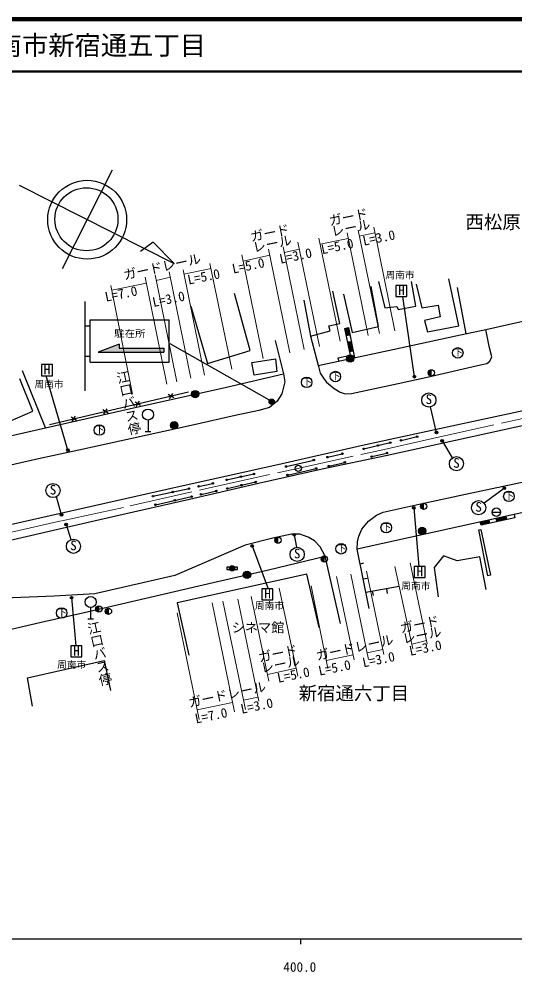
# Model space of a CAD drawing. Units: millimetres at full size, sheet at 1:1000; details may follow other scales. Extents: x 40000 to 680000, y 20000 to 380000.
# Drawn here: x 414476 to 508736, y 198715 to 380000 of the extents above; entities that cross this region are included whole.
import ezdxf
from ezdxf.enums import TextEntityAlignment as Align

# ---------------------------------------------------------------- set-up
doc = ezdxf.new("R2010")
doc.units = ezdxf.units.MM
doc.header["$LTSCALE"] = 1000
doc.linetypes.add('CHAIN', pattern=[18.5, 12, -1.5, 3.5, -1.5])
for name, color, linetype, lineweight in [('M-BGD', 7, 'Continuous', 25), ('M-BGD-EXST', 7, 'Continuous', 25), ('M-BMK', 2, 'CHAIN', 13), ('M-BMK-SRVR', 3, 'Continuous', 25), ('M-STR-HTXT', 7, 'Continuous', 13), ('M-STR-STRC', 7, 'Continuous', 25), ('M-TTL', 2, 'Continuous', 140), ('M-TTL-BAND', 7, 'Continuous', 25), ('M-TTL-LINE', 7, 'Continuous', 50)]:
    doc.layers.add(name, color=color, linetype=linetype, lineweight=lineweight)
doc.layers.add('M-BMK-HTXT', color=7, linetype='Continuous')
doc.layers.add('M-TTL-TXT', color=7, linetype='Continuous')
doc.styles.add('@ＭＳ ゴシック', font='')
doc.styles.add('ＭＳ ゴシック', font='')
doc.styles.get('@ＭＳ ゴシック').set_extended_font_data('@MS Gothic')
doc.styles.get('ＭＳ ゴシック').set_extended_font_data('MS Gothic')

msp = doc.modelspace()

# ---------------------------------------------------------------- hatches: boundary and pattern name
at = {"layer": 'M-BGD'}
for points in [[(477384, 319941), (477128, 321297), (476409, 321139), (476680, 319808)], [(477965, 316870), (477630, 318641), (476929, 318583), (477304, 316745)], [(476725, 315408, 1), (478125, 315408, 1)], [(492845, 313291, 0.41421), (492245, 312691, 0.41421), (492845, 312091)], [(447260, 308656, 1), (448660, 308656, 1)], [(443263, 302725, 1), (444663, 302725, 1)], [(491388, 287880, 0.41421), (490788, 287280, 0.41421), (491388, 286680)], [(503899, 284037), (503749, 284695), (502121, 284333), (502316, 283693)], [(507118, 284737), (506987, 285414), (505130, 285001), (505292, 284340)], [(490409, 282603, 1), (491809, 282603, 1)], [(463685, 281458, 0.41421), (463085, 280858, 0.41421), (463685, 280258)], [(472497, 277869, 0.41421), (471897, 277269, 0.41421), (472497, 276669)], [(454494, 275515, 1), (455494, 275515, 1)], [(457106, 274262, 1), (458506, 274262, 1)], [(429646, 268358, 0.41421), (429046, 267758, 0.41421), (429646, 267158)], [(431463, 267922, 0.41421), (430863, 267322, 0.41421), (431463, 266722)]]:
    msp.add_hatch(color=256, dxfattribs=at).paths.add_polyline_path(points)
at = {"layer": 'M-BGD-EXST'}
for points in [[(489868, 311953, 1), (489368, 311953, 1)], [(494061, 301356, 1), (493561, 301356, 1)], [(495137, 299765, 1), (494637, 299765, 1)], [(424022, 297988, 1), (423522, 297988, 1)], [(506975, 290755, 1), (506475, 290755, 1)], [(489750, 287011, 1), (489250, 287011, 1)], [(422801, 285679, 1), (422301, 285679, 1)], [(423656, 283837, 1), (423156, 283837, 1)], [(467007, 281901, 1), (466507, 281901, 1)], [(459042, 279754, 1), (458542, 279754, 1)], [(424713, 269922, 1), (424213, 269922, 1)]]:
    msp.add_hatch(color=256, dxfattribs=at).paths.add_polyline_path(points)
at = {"layer": 'M-STR-STRC'}
for points in [[(442026, 316650), (442026, 317400), (433526, 317400), (433526, 318150), (429526, 316650), (433526, 316650)], [(462995, 307212, 1), (461995, 307212, 1)]]:
    msp.add_hatch(color=256, dxfattribs=at).paths.add_polyline_path(points)

# ---------------------------------------------------------------- linework, layer by layer
at = {"layer": 'M-BGD'}
for p, q in [((497773, 328950), (499434, 320144)), ((476680, 319808), (477384, 319941)), ((476929, 318583), (477630, 318641)), ((477304, 316745), (477965, 316870)), ((419520, 302230), (415128, 313072)), ((492845, 312091), (492845, 313291)), ((420232, 302845), (446695, 309055)), ((443865, 307958), (442849, 308588)), ((443048, 307771), (443675, 308782)), ((437557, 306478), (436540, 307108)), ((436740, 306291), (437366, 307302)), ((431426, 305039), (430409, 305669)), ((430609, 304852), (431236, 305863)), ((425401, 303625), (424384, 304255)), ((424583, 303438), (425210, 304449)), ((438987, 303708), (438987, 301534)), ((479984, 298229), (485035, 299428)), ((487084, 299851), (490159, 300561)), ((481520, 296762), (484400, 297436)), ((465260, 294883), (470505, 296101)), ((473117, 296643), (475919, 297295)), ((473360, 294946), (476392, 295649)), ((465512, 293241), (470950, 294496)), ((453939, 292333), (459122, 293464)), ((454052, 290696), (459468, 291945)), ((439927, 289231), (446792, 290660)), ((448601, 291094), (451312, 291660)), ((449065, 289567), (451987, 290226)), ((440409, 287610), (447267, 289151)), ((491388, 286680), (491388, 287880)), ((503749, 284695), (503899, 284037)), ((504401, 286191), (506001, 286191)), ((505130, 285001), (505292, 284340)), ((506987, 285414), (507118, 284737)), ((463685, 280258), (463685, 281458)), ((472497, 276669), (472497, 277869)), ((479973, 276473), (479311, 276322)), ((480637, 273584), (479899, 273440)), ((486716, 272028), (480411, 270925)), ((481827, 270304), (481684, 271148)), ((484502, 270733), (484355, 271615)), ((429646, 267158), (429646, 268358)), ((428076, 268039), (428076, 265864)), ((431463, 266722), (431463, 267922))]:
    msp.add_line(p, q, dxfattribs=at)
for points in [[(471319, 314101), (485549, 317148), (497521, 319731), (503198, 320956), (513333, 323240), (521874, 325122), (530054, 326885), (546136, 330450), (553543, 332043), (561554, 333815)], [(482810, 330050), (484034, 325074), (486278, 325319), (486543, 324728), (489929, 325380), (489072, 330071)], [(489942, 329566), (491019, 325054), (494122, 325541), (494533, 323361), (491532, 322643), (492096, 320490), (498046, 321643), (496148, 330566)], [(468624, 326545), (469846, 319652), (473611, 320670), (473382, 321611), (475468, 322069), (474145, 328224)], [(476164, 327640), (477817, 320391), (482778, 321510), (481379, 329090)], [(447140, 325362), (450306, 314443), (458379, 316936), (455411, 327776)], [(469846, 319652), (471366, 313925), (471728, 312628), (472486, 311460), (472941, 310947), (474406, 309698), (475495, 309013), (476462, 308725), (477666, 308746), (486572, 310673), (492060, 311894), (502200, 314193), (503405, 314478), (503959, 314916), (504373, 315710), (503926, 317454), (503198, 320956)], [(475288, 314951), (475150, 315540), (477450, 316027), (476409, 321139), (477128, 321297), (478209, 315576)], [(324257, 275871), (328123, 275647), (335630, 275456), (345105, 275423), (352225, 275553), (364314, 276285), (371467, 276927), (385984, 278564), (393688, 279732), (404072, 281863), (418434, 285119), (430782, 287924), (442570, 290563), (464476, 295454), (480342, 299059), (499099, 303144), (517091, 307005), (538420, 311768), (565131, 317647)], [(463148, 318824), (464736, 312524), (464989, 310974), (464424, 308681), (463550, 307293), (462060, 306117), (460043, 305521), (455558, 304578), (447777, 302820), (438802, 300855), (425840, 298002), (418150, 296313), (410059, 294467), (409049, 294620), (408283, 295691), (407140, 299439)], [(319508, 308050), (319270, 296636), (322519, 292600), (334413, 292065), (337250, 291806), (343357, 291675), (351273, 291690), (361257, 292012), (371040, 292706), (374812, 293246), (382340, 294479), (396867, 297141), (413910, 300953), (435400, 305842), (453909, 309989), (464736, 312524)], [(409900, 310162), (412719, 303486), (417089, 305423), (414622, 311553)], [(518787, 304523), (503766, 301210), (484201, 296930), (472122, 294355), (459989, 291663), (446877, 288585), (432852, 285420), (421042, 282668), (407249, 279531)], [(438462, 301534), (438987, 301534), (439512, 301534)], [(481035, 267864), (478737, 279139), (478835, 280539), (479085, 281596), (479620, 282949), (480904, 284461), (482437, 285625), (483684, 286207), (490508, 287695), (499322, 289640), (513684, 292683), (529823, 296306), (534657, 297315), (535893, 296982), (536720, 296069), (538250, 290593), (539613, 284007), (540599, 279466)], [(560037, 297128), (542888, 293238), (512874, 286722), (478737, 279139)], [(508583, 285768), (508726, 285087), (502316, 283693), (502121, 284333)], [(475547, 265001), (472647, 277826), (471688, 279583), (470623, 280719), (469451, 281447), (467871, 282015), (466290, 282015), (462704, 281269), (457468, 279880), (444063, 274116), (428881, 270621), (421148, 270198), (409980, 269768)], [(315566, 242890), (316199, 252892), (320568, 256256), (327977, 255804), (336236, 255580), (350893, 255662), (357815, 255826), (363020, 256275), (368857, 256766), (374899, 257379), (381839, 258318), (390738, 259666), (401185, 261584), (409921, 263258), (418676, 265258), (426882, 267116), (436699, 269381), (451393, 272781), (461864, 275199), (472647, 277826)], [(503253, 271492), (502059, 277664), (497731, 276931), (495165, 277888), (493415, 275630), (494160, 270085)], [(454547, 275740), (453994, 275740), (453994, 275290), (454547, 275290)], [(455994, 275515), (455994, 275740), (455440, 275740)], [(471510, 264250), (469189, 274379), (444514, 268931), (446753, 258968)], [(455440, 275290), (455994, 275290), (455994, 275515)], [(427551, 265864), (428076, 265864), (428601, 265864)], [(417055, 249248), (416082, 254694), (430654, 257943), (431880, 252283)]]:
    msp.add_lwpolyline(points, dxfattribs=at)
for points in [[(458722, 314650), (463206, 315365), (463492, 312918), (459150, 312239)], [(501850, 282822), (502271, 282872), (504122, 274172), (503617, 274055)]]:
    msp.add_lwpolyline(points, close=True, dxfattribs=at)
for centre, radius in [((477425, 315408), 700), ((492845, 312691), 600), ((447960, 308656), 700), ((438987, 304758), 1050), ((443963, 302725), 700), ((485035, 299428), 150), ((487084, 299851), 150), ((490159, 300561), 150), ((475919, 297295), 150), ((479984, 298229), 150), ((482710, 298876), 150), ((484400, 297436), 150), ((470505, 296101), 150), ((473117, 296643), 150), ((476392, 295649), 150), ((481520, 296762), 150), ((465260, 294883), 150), ((470950, 294496), 150), ((473360, 294946), 150), ((453939, 292333), 150), ((456635, 292921), 150), ((459122, 293464), 150), ((459468, 291945), 150), ((465512, 293241), 150), ((443690, 290014), 150), ((446792, 290660), 150), ((448601, 291094), 150), ((451312, 291660), 150), ((451987, 290226), 150), ((454052, 290696), 150), ((456760, 291320), 150), ((439927, 289231), 150), ((444091, 288438), 150), ((447267, 289151), 150), ((449065, 289567), 150), ((440409, 287610), 150), ((491388, 287280), 600), ((505201, 286191), 800), ((491109, 282603), 700), ((463685, 280858), 600), ((472497, 277269), 600), ((454994, 275515), 500), ((457806, 274262), 700), ((428076, 269089), 1050), ((429646, 267758), 600), ((431463, 267322), 600)]:
    msp.add_circle(centre, radius, dxfattribs=at)
at = {"layer": 'M-BGD-EXST'}
for p, q in [((488194, 329330), (486094, 329330)), ((486094, 329330), (486094, 327230)), ((488194, 327230), (488194, 329330)), ((486094, 327230), (488194, 327230)), ((489618, 311953), (487407, 327230)), ((420809, 314255), (418709, 314255)), ((418709, 314255), (418709, 312155)), ((420809, 312155), (420809, 314255)), ((418709, 312155), (420809, 312155)), ((423772, 297988), (419646, 312155)), ((493811, 301356), (492711, 306217)), ((494887, 299765), (496832, 296493)), ((506725, 290755), (502892, 287869)), ((422551, 285679), (421599, 289133)), ((489500, 287011), (490447, 275860)), ((423406, 283837), (424328, 280962)), ((466757, 281901), (467224, 279506)), ((458792, 279754), (461808, 271629)), ((491685, 275860), (489585, 275860)), ((489585, 275860), (489585, 273760)), ((491685, 273760), (491685, 275860)), ((489585, 273760), (491685, 273760)), ((462746, 271629), (460646, 271629)), ((460646, 271629), (460646, 269529)), ((462746, 269529), (462746, 271629)), ((424463, 269922), (425246, 260733)), ((460646, 269529), (462746, 269529)), ((426410, 260733), (424310, 260733)), ((424310, 260733), (424310, 258633)), ((426410, 258633), (426410, 260733)), ((424310, 258633), (426410, 258633))]:
    msp.add_line(p, q, dxfattribs=at)
for centre, radius in [((497866, 316492), 1000), ((469156, 310887), 1000), ((474608, 311993), 1000), ((489618, 311953), 250), ((492367, 307522), 1350), ((429730, 301806), 1000), ((493811, 301356), 250), ((494887, 299765), 250), ((423772, 297988), 250), ((497621, 295397), 1350), ((420923, 290301), 1350), ((506725, 290755), 250), ((507593, 289193), 1000), ((501829, 287036), 1350), ((489500, 287011), 250), ((422551, 285679), 250), ((423406, 283837), 250), ((484265, 283239), 1000), ((424812, 279702), 1350), ((466757, 281901), 250), ((458792, 279754), 250), ((467340, 278161), 1350), ((475700, 279213), 1000), ((424463, 269922), 250), ((422576, 267011), 1000)]:
    msp.add_circle(centre, radius, dxfattribs=at)
at = {"layer": 'M-BMK'}
msp.add_lwpolyline([(294840, 275918), (315173, 274977), (333402, 274165), (343601, 273940), (352284, 274132), (365088, 274759), (374450, 275643), (383457, 276675), (391957, 277959), (401373, 279788), (410787, 281870), (422615, 284535), (435588, 287375), (450393, 290741), (466287, 294259), (482457, 297812), (493036, 300188), (507661, 303462), (522440, 306734), (537720, 310137), (550842, 313114), (565401, 316426)], dxfattribs=at)
at = {"layer": 'M-BMK-SRVR'}
for p, q in [((432177, 351238), (422698, 332498)), ((414498, 348412), (443972, 333505)), ((439994, 337541), (437582, 335755)), ((443972, 333505), (439994, 337541))]:
    msp.add_line(p, q, dxfattribs=at)
for centre, radius in [((427418, 341830), 7500), ((427282, 341909), 6000), ((467554, 294537), 600)]:
    msp.add_circle(centre, radius, dxfattribs=at)
at = {"layer": 'M-STR-HTXT'}
for p, q in [((480815, 319801), (476834, 339320)), ((482971, 320164), (478910, 339848)), ((479146, 338705), (482133, 339313)), ((485927, 320676), (481917, 340377)), ((471579, 317711), (467498, 337526)), ((475489, 318746), (471450, 338313)), ((471684, 337178), (477048, 338272)), ((465965, 316509), (461923, 336203)), ((468643, 317161), (464683, 336640)), ((464893, 335605), (467772, 336198)), ((460908, 315412), (456823, 335117)), ((457071, 333920), (462160, 335050)), ((447156, 311649), (443034, 331891)), ((449745, 312261), (445659, 332267)), ((445825, 331452), (450969, 332517)), ((454926, 313416), (450768, 333486)), ((442594, 310533), (438454, 330886)), ((444473, 310977), (440320, 331327)), ((440533, 330284), (443232, 330922)), ((436066, 308613), (431939, 329304)), ((432113, 328431), (438682, 329767)), ((485928, 275877), (489305, 260212)), ((488828, 276545), (492026, 261115)), ((474818, 273968), (478181, 258111)), ((477533, 274367), (480913, 258127)), ((480514, 274954), (483843, 259086)), ((469995, 272179), (473190, 256447)), ((458586, 270155), (461962, 254006)), ((463911, 271749), (467492, 255015)), ((451169, 268908), (455414, 248185)), ((453221, 269259), (457494, 248630)), ((456047, 269645), (460081, 250227)), ((444522, 267032), (448692, 246745)), ((489123, 261057), (491896, 261744)), ((480648, 259403), (483645, 260031)), ((472880, 257978), (477980, 259060)), ((461689, 255313), (467177, 256487)), ((457124, 250417), (459921, 250998)), ((448309, 248611), (455044, 249990))]:
    msp.add_line(p, q, dxfattribs=at)
at = {"layer": 'M-STR-STRC'}
for p, q in [((426991, 326254), (426991, 309254)), ((427991, 314754), (427991, 322754)), ((427991, 322754), (442991, 322754)), ((442991, 314754), (442991, 322754)), ((426991, 321629), (427991, 321629)), ((433526, 318150), (429526, 316650)), ((433526, 318150), (433526, 317400)), ((433526, 317400), (442026, 317400)), ((442026, 317400), (442026, 316650)), ((462495, 307212), (443223, 318227)), ((426991, 315879), (427991, 315879)), ((429526, 316650), (442026, 316650)), ((433526, 316650), (442026, 316650)), ((427991, 314754), (442991, 314754))]:
    msp.add_line(p, q, dxfattribs=at)
msp.add_circle((462495, 307212), 500, dxfattribs=at)
at = {"layer": 'M-TTL'}
msp.add_line((680000, 380000), (40000, 380000), dxfattribs=at)
at = {"layer": 'M-TTL-BAND'}
for p, q in [((40000, 205000), (579000, 205000)), ((468000, 205000), (468000, 204000))]:
    msp.add_line(p, q, dxfattribs=at)
at = {"layer": 'M-TTL-LINE'}
msp.add_line((40000, 370000), (680000, 370000), dxfattribs=at)

# ---------------------------------------------------------------- texts
at = {"layer": 'M-BGD-EXST', "style": 'ＭＳ ゴシック'}
for s, height, p in [('周南市', 1320, (484123, 330231)), ('H', 1833, (486547, 326922)), ('下', 1320, (497014, 315505)), ('H', 1833, (419162, 311847)), ('下', 1320, (473756, 311006)), ('周南市', 1320, (417404, 309471)), ('下', 1320, (468303, 309900)), ('下', 1320, (428878, 300819)), ('下', 1320, (506741, 288206)), ('下', 1320, (483412, 282252)), ('下', 1320, (474847, 278226)), ('H', 1833, (490038, 273452)), ('周南市', 1320, (487127, 271094)), ('H', 1833, (461099, 269221)), ('周南市', 1320, (459303, 267347)), ('下', 1320, (421724, 266023)), ('H', 1833, (424763, 258325)), ('周南市', 1320, (421705, 256125))]:
    msp.add_text(s, height=height, dxfattribs=at).set_placement(p, align=Align.BOTTOM_LEFT)
for p in [(491711, 306230), (496965, 294105), (420268, 289009), (501174, 285744), (424157, 278409), (466685, 276868)]:
    msp.add_text('S', height=1833, rotation=358.508, dxfattribs=at).set_placement(p, align=Align.BOTTOM_LEFT)
at = {"layer": 'M-BMK-HTXT', "style": 'ＭＳ ゴシック'}
for s, height, p in [('西松原三丁目', 2566, (499345, 339343)), ('シネマ館', 1833, (454900, 262766)), ('新宿通六丁目', 2566, (467625, 249681))]:
    msp.add_text(s, height=height, dxfattribs=at).set_placement(p, align=Align.BOTTOM_LEFT)
at = {"layer": 'M-BMK-HTXT', "style": '@ＭＳ ゴシック'}
for p in [(432562, 312804), (427025, 265097), (427025, 265097)]:
    msp.add_text('江口バス停', height=1833, rotation=282.162, dxfattribs=at).set_placement(p, align=Align.BOTTOM_LEFT)
at = {"layer": 'M-STR-HTXT', "style": 'ＭＳ ゴシック'}
for s, rotation, p in [('ガード', 11.544, (473682, 340160)), ('ガード', 11.544, (458761, 337137)), ('レール', 11.544, (474136, 338104)), ('L=3.0', 11.544, (480116, 336334)), ('レール', 11.544, (459215, 335082)), ('L=5.0', 11.544, (472204, 334709)), ('L=3.0', 11.544, (464293, 332905)), ('ガードレール', 12.442, (434658, 329848)), ('L=5.0', 11.544, (455285, 331031)), ('L=5.0', 11.544, (446810, 328928)), ('L=7.0', 11.544, (431105, 325681)), ('L=3.0', 11.544, (440139, 324677)), ('ガード', 11.544, (487216, 262680)), ('レール', 11.544, (487670, 260625)), ('ガードレール', 12.182, (471247, 257426)), ('L=3.0', 11.544, (488955, 258311)), ('ガード', 11.544, (460285, 257122)), ('L=3.0', 11.544, (480056, 256110)), ('レール', 11.544, (460738, 255066)), ('L=5.0', 11.544, (471688, 254539)), ('L=5.0', 11.544, (463866, 253178)), ('ガードレール', 12.182, (447005, 248500)), ('L=3.0', 11.544, (456913, 247283)), ('L=7.0', 11.544, (448222, 245432))]:
    msp.add_text(s, height=1833, rotation=rotation, dxfattribs=at).set_placement(p, align=Align.BOTTOM_LEFT)
at = {"layer": 'M-STR-STRC', "style": 'ＭＳ ゴシック', "width": 1.1}
msp.add_text('駐在所', height=1320, dxfattribs=at).set_placement((435542, 320160), align=Align.MIDDLE_CENTER)
at = {"layer": 'M-TTL-BAND', "style": 'ＭＳ ゴシック'}
msp.add_text('400.0', height=1833, dxfattribs=at).set_placement((467844, 198195), align=Align.BOTTOM_CENTER)
at = {"layer": 'M-TTL-TXT', "style": 'ＭＳ ゴシック'}
msp.add_text('周南市新宿通五丁目', height=3666, dxfattribs=at).set_placement((405024, 375000), align=Align.MIDDLE_LEFT)

doc.saveas('drawing.dxf')
